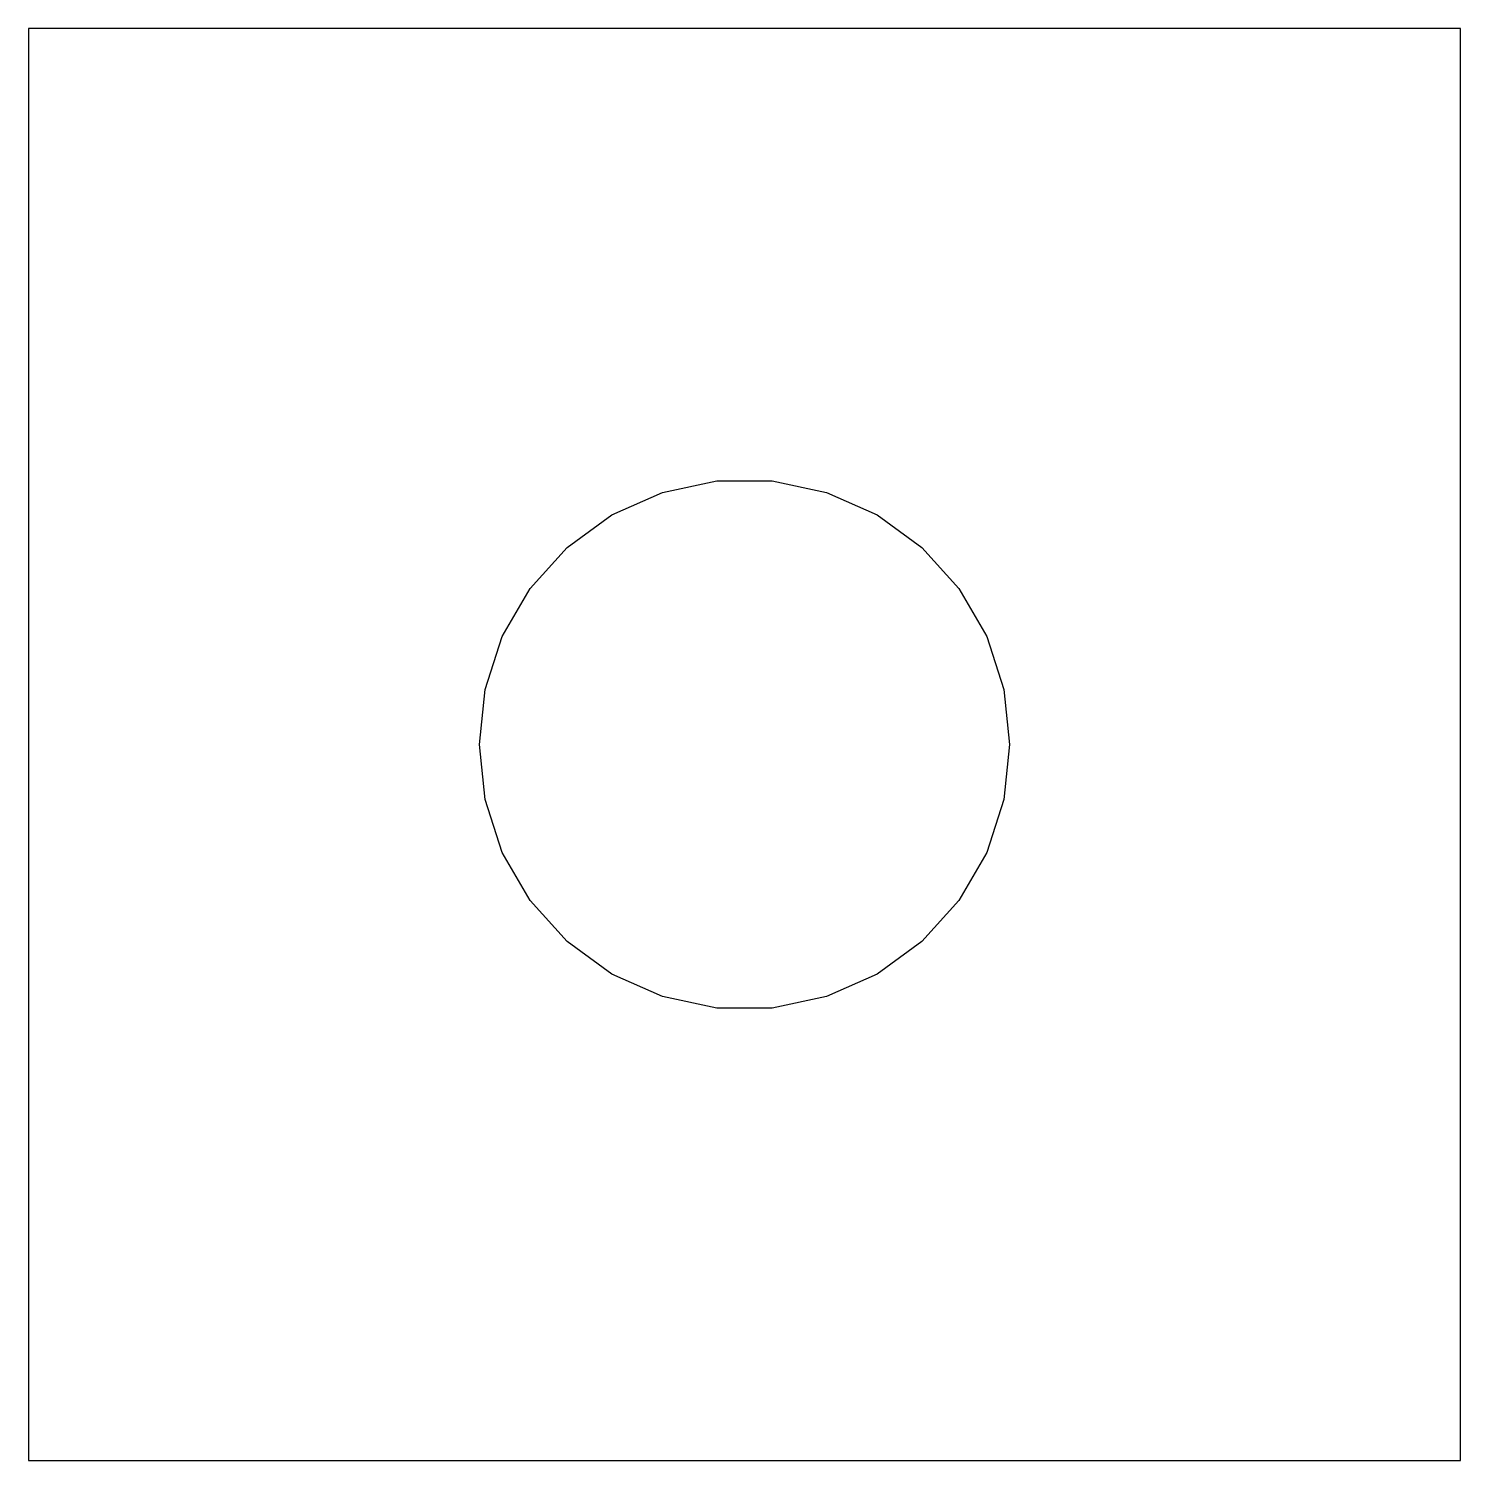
# Model space of a CAD drawing. Header units: metres. Extents: x -54 to 54, y -54 to 54.
import ezdxf

# ---------------------------------------------------------------- set-up
doc = ezdxf.new("R2010")
doc.units = ezdxf.units.M

msp = doc.modelspace()

# ---------------------------------------------------------------- linework, layer by layer
for p, q in [((54, 54), (-54, 54)), ((-54, 54), (-54, -54)), ((54, -54), (54, 54)), ((-6.18033, 19.0211), (-2.09056, 19.8904)), ((-2.09056, 19.8904), (2.09056, 19.8904)), ((2.09056, 19.8904), (6.18033, 19.0211)), ((-10, 17.3205), (-6.18033, 19.0211)), ((6.18033, 19.0211), (10, 17.3205)), ((-13.3826, 14.8629), (-10, 17.3205)), ((10, 17.3205), (13.3826, 14.8629)), ((-16.1803, 11.7557), (-13.3826, 14.8629)), ((13.3826, 14.8629), (16.1803, 11.7557)), ((-18.2709, 8.13472), (-16.1803, 11.7557)), ((16.1803, 11.7557), (18.2709, 8.13472)), ((-19.5629, 4.15823), (-18.2709, 8.13472)), ((18.2709, 8.13472), (19.5629, 4.15823)), ((-20, 0), (-19.5629, 4.15823)), ((19.5629, 4.15823), (20, 0)), ((-19.5629, -4.15823), (-20, 0)), ((20, 0), (19.5629, -4.15823)), ((-18.2709, -8.13472), (-19.5629, -4.15823)), ((19.5629, -4.15823), (18.2709, -8.13472)), ((-16.1803, -11.7557), (-18.2709, -8.13472)), ((18.2709, -8.13472), (16.1803, -11.7557)), ((-13.3826, -14.8629), (-16.1803, -11.7557)), ((16.1803, -11.7557), (13.3826, -14.8629)), ((-10, -17.3205), (-13.3826, -14.8629)), ((13.3826, -14.8629), (10, -17.3205)), ((-6.18033, -19.0211), (-10, -17.3205)), ((10, -17.3205), (6.18033, -19.0211)), ((-2.09056, -19.8904), (-6.18033, -19.0211)), ((6.18033, -19.0211), (2.09056, -19.8904)), ((2.09056, -19.8904), (-2.09056, -19.8904)), ((-54, -54), (54, -54))]:
    msp.add_line(p, q)

doc.saveas('drawing.dxf')
